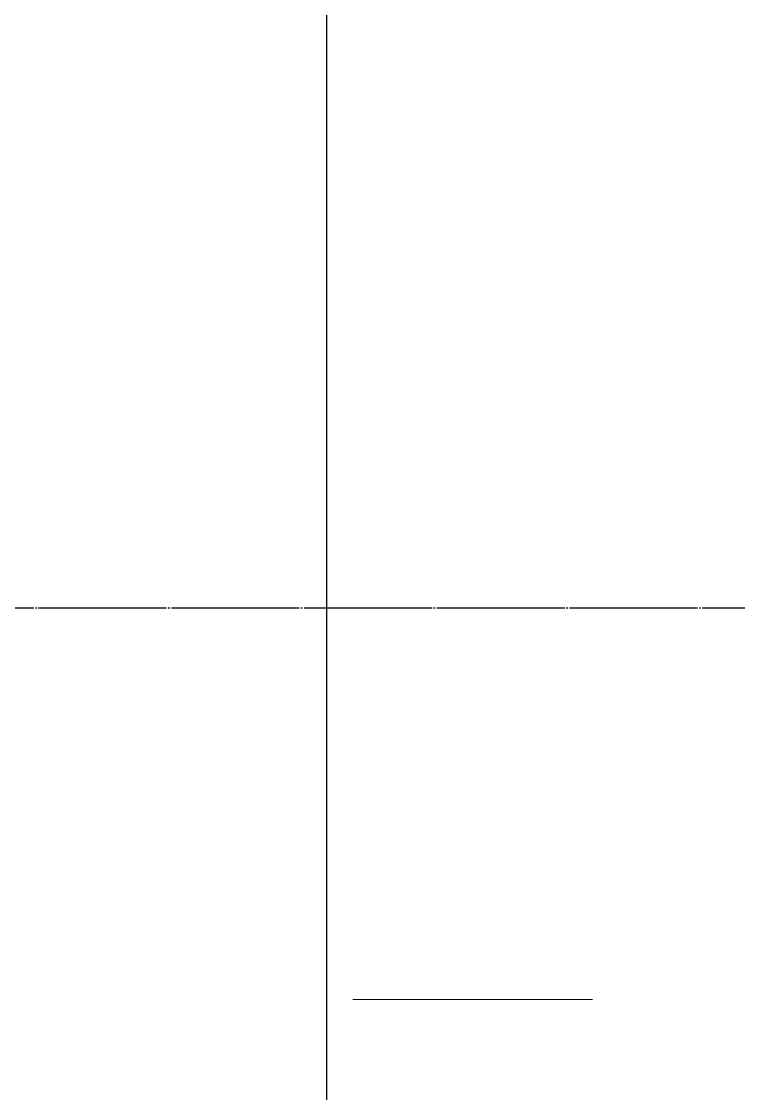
# Model space of a CAD drawing. Extents: x -76427 to 292734, y -42117 to 131250.
# Drawn here: x 13008 to 13382, y -36858 to -36299 of the extents above; entities that cross this region are included whole.
import ezdxf
from ezdxf.xclip import XClip

# ---------------------------------------------------------------- set-up
doc = ezdxf.new("R2010")
doc.units = 0
doc.header["$LTSCALE"] = 10
doc.header["$XCLIPFRAME"] = 2
doc.linetypes.add('TPH12-SEC-@E$0$CENTERK5', pattern=[6.916, 6.667, -0.083, 0.083, -0.083])
doc.layers.add('TPH12-SEC-@E$0$H-SIN', color=252, linetype='TPH12-SEC-@E$0$CENTERK5')
doc.layers.add('XFM7P10PV$0$PV-EQ(50K)', color=252, linetype='Continuous', lineweight=9)
doc.layers.add('XFM7P10PV-200K$0$PV-EQ(50K)', color=22, linetype='Continuous', lineweight=9)
doc.styles.add('XFM7P10PV$0$PX-TEXT', font='isocp.shx', dxfattribs={"width": 0.7, "bigfont": 'CHINESET.shx'})
doc.styles.add('XFM7P10PV-200K$0$PX-TEXT', font='isocp.shx', dxfattribs={"width": 0.7, "bigfont": 'CHINESET.shx'})
doc.dimstyles.new('XFM7P10PV$0$PX-400', dxfattribs={"dimscale": 1000, "dimtxt": 0.25, "dimasz": 0.03, "dimexe": 0.1, "dimexo": 0.1, "dimgap": 0.05, "dimtad": 1, "dimdec": 0, "dimzin": 0, "dimdsep": 46, "dimtxsty": 'XFM7P10PV$0$PX-TEXT', "dimblk": 'XFM7P10PV$0$_Dot', "dimcen": 2, "dimclrd": 2, "dimclre": 1, "dimclrt": 4, "dimadec": 0, "dimazin": 0, "dimtfac": 1, "dimtdec": 0, "dimtix": 1, "dimtmove": 2, "dimatfit": 3, "dimfxl": 1, "dimtvp": 1, "dimtolj": 1, "dimtzin": 0, "dimarcsym": 0})
doc.dimstyles.new('XFM7P10PV-200K$0$PX-400', dxfattribs={"dimscale": 1000, "dimtxt": 0.25, "dimasz": 0.03, "dimexe": 0.1, "dimexo": 0.1, "dimgap": 0.05, "dimtad": 1, "dimdec": 0, "dimzin": 0, "dimdsep": 46, "dimtxsty": 'XFM7P10PV-200K$0$PX-TEXT', "dimblk": 'XFM7P10PV-200K$0$_Dot', "dimcen": 2, "dimclrd": 2, "dimclre": 1, "dimclrt": 4, "dimadec": 0, "dimazin": 0, "dimtfac": 1, "dimtdec": 0, "dimtix": 1, "dimtmove": 2, "dimatfit": 3, "dimfxl": 1, "dimtvp": 1, "dimtolj": 1, "dimtzin": 0, "dimarcsym": 0})

# ---------------------------------------------------------------- blocks, each defined once
blk = doc.blocks.new('TPH12-SEC-@E')
at = {"layer": 'TPH12-SEC-@E$0$H-SIN'}
blk.add_line((49200, 385950), (18729.59, 385950), dxfattribs=at)
blk = doc.blocks.new('XFM7P10PV-200K$0$A$Cf6a59fa3')
blk.add_line((1610.43, 1961.09), (1485.43, 1961.09))
blk = doc.blocks.new('XFM7P10PV-200K$0$_Dot')
at = {"color": 0, "linetype": 'ByBlock', "lineweight": -2}
blk.add_line((-0.5, 0), (-1, 0), dxfattribs=at)
at = {"color": 0, "linetype": 'ByBlock', "const_width": 0.5}
blk.add_lwpolyline([(-0.25, 0, 1), (0.25, 0, 1)], format="xyb", close=True, dxfattribs=at)
blk = doc.blocks.new('*D349')
at = {"color": 2, "lineweight": -2, "transparency": 16777216}
blk.add_line((13167.37, -35784.63), (13167.37, -39024.63), dxfattribs=at)
at = {"layer": 'DEFPOINTS', "color": 0, "transparency": 16777216}
for p in [(13167.37, -35754.63), (13167.37, -39054.63), (13167.37, -39054.63)]:
    blk.add_point(p, dxfattribs=at)
at = {"color": 2, "lineweight": -2, "transparency": 16777216, "xscale": 30, "yscale": 30, "zscale": 30}
for p, rotation in [((13167.37, -35754.63), 90), ((13167.37, -39054.63), 270)]:
    blk.add_blockref('XFM7P10PV-200K$0$_Dot', p, dxfattribs=dict(at, rotation=rotation))
at = {"color": 4, "transparency": 16777216, "insert": (12992.37, -37404.63), "char_height": 250, "attachment_point": 5, "rotation": 90, "style": 'XFM7P10PV-200K$0$PX-TEXT'}
blk.add_mtext('\\A1;3300', dxfattribs=at)
blk = doc.blocks.new('XFM7P10PV$0$A$Cf6a59fa3')
blk.add_line((1610.43, 1961.09), (1485.43, 1961.09))
blk = doc.blocks.new('XFM7P10PV$0$_Dot')
at = {"color": 0, "linetype": 'ByBlock', "lineweight": -2}
blk.add_line((-0.5, 0), (-1, 0), dxfattribs=at)
at = {"color": 0, "linetype": 'ByBlock', "const_width": 0.5}
blk.add_lwpolyline([(-0.25, 0, 1), (0.25, 0, 1)], format="xyb", close=True, dxfattribs=at)
blk = doc.blocks.new('*D423')
at = {"color": 2, "lineweight": -2, "transparency": 16777216}
blk.add_line((13167.37, -35784.63), (13167.37, -39024.63), dxfattribs=at)
at = {"layer": 'DEFPOINTS', "color": 0, "transparency": 16777216}
for p in [(13167.37, -35754.63), (13167.37, -39054.63), (13167.37, -39054.63)]:
    blk.add_point(p, dxfattribs=at)
at = {"color": 2, "lineweight": -2, "transparency": 16777216, "xscale": 30, "yscale": 30, "zscale": 30}
for p, rotation in [((13167.37, -35754.63), 90), ((13167.37, -39054.63), 270)]:
    blk.add_blockref('XFM7P10PV$0$_Dot', p, dxfattribs=dict(at, rotation=rotation))
at = {"color": 4, "transparency": 16777216, "insert": (12992.37, -37404.63), "char_height": 250, "attachment_point": 5, "rotation": 90, "style": 'XFM7P10PV$0$PX-TEXT'}
blk.add_mtext('\\A1;3300', dxfattribs=at)
blk = doc.blocks.new('XFM7P10PV-200K')
at = {"layer": 'XFM7P10PV-200K$0$PV-EQ(50K)'}
blk.add_blockref('XFM7P10PV-200K$0$A$Cf6a59fa3', (11695.6, -38769.63), dxfattribs=at)
dim = blk.add_linear_dim(base=(13167.37, -39054.63), p1=(13167.37, -35754.63), p2=(13167.37, -39054.63), angle=90, dimstyle='XFM7P10PV-200K$0$PX-400')
dim.commit()
dim.dimension.update_dxf_attribs({"geometry": '*D349', "text_midpoint": (12992.37, -37404.63)})
blk = doc.blocks.new('XFM7P10PV')
at = {"layer": 'XFM7P10PV$0$PV-EQ(50K)'}
blk.add_blockref('XFM7P10PV$0$A$Cf6a59fa3', (11695.6, -38769.63), dxfattribs=at)
dim = blk.add_linear_dim(base=(13167.37, -39054.63), p1=(13167.37, -35754.63), p2=(13167.37, -39054.63), angle=90, dimstyle='XFM7P10PV$0$PX-400')
dim.commit()
dim.dimension.update_dxf_attribs({"geometry": '*D423', "text_midpoint": (12992.37, -37404.63)})

msp = doc.modelspace()

# ---------------------------------------------------------------- block references
for name in ['XFM7P10PV', 'XFM7P10PV-200K']:
    msp.add_blockref(name, (0, 0))
ref = msp.add_blockref('TPH12-SEC-@E', (-29200, -422554.63))
XClip(ref).set_block_clipping_path([(33964.7926547826, 380750.0000000001), (50300, 392150)])

doc.saveas('drawing.dxf')
